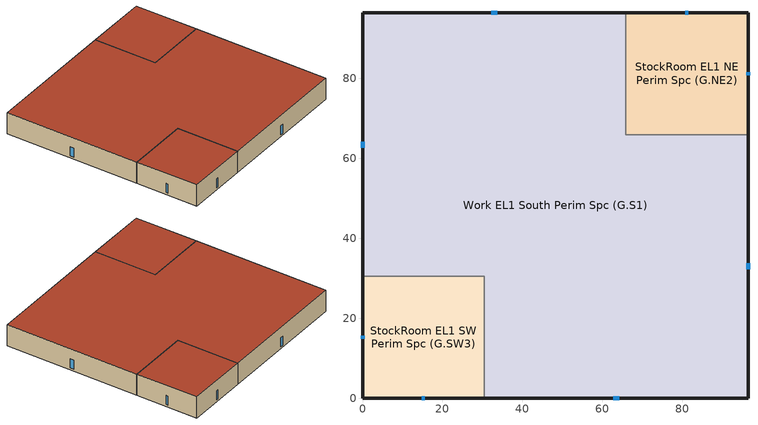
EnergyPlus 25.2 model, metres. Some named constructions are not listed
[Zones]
StockRoom EL1 NE Perim Spc (G.NE2)
 floor ground (EL1 Flr (G.NE2.U2) SlabOnOrBelowGradeF073): 96.39,96.39 96.39,65.93 65.84,65.93 65.84,96.39 z0
 wall outside (Exterior Wall): 96.39,65.93 96.39,96.39 65.84,96.39 z0:10.67
 wall to Work EL1 South Perim Spc (G.S1) (Interior Wall): 65.84,96.39 65.84,65.93 96.39,65.93 z0:10.67
 window (Exterior Window): 96.39,80.81 96.39,81.52 / 81.47,96.39 80.76,96.39 z0.91:5.49
 roof outside (Exterior Roof): 96.39,65.93 96.39,96.39 65.84,96.39 65.84,65.93 z10.67
Work EL1 South Perim Spc (G.S1)
 floor ground (EL1 Flr (G.S1.U1) SlabOnOrBelowGradeF073): 65.84,96.39 65.84,65.93 96.39,65.93 96.39,0 30.46,0 30.46,30.46 0,30.46 0,96.39 z0
 wall outside (Exterior Wall): 65.84,96.39 0,96.39 0,30.46 / 30.46,0 96.39,0 96.39,65.93 z0:10.67
 wall to StockRoom EL1 SW Perim Spc (G.SW3) (Interior Wall): 0,30.46 30.46,30.46 30.46,0 z0:10.67
 window (Exterior Window): 96.39,32.2 96.39,33.74 / 33.69,96.39 32.15,96.39 / 62.66,0 64.19,0 / 0,64.2 0,62.66 z0.91:5.49
 roof outside (Exterior Roof): 96.39,0 96.39,65.93 65.84,65.93 65.84,96.39 0,96.39 0,30.46 30.46,30.46 30.46,0 z10.67
StockRoom EL1 SW Perim Spc (G.SW3)
 floor ground (EL1 Flr (G.SW3.U3) SlabOnOrBelowGradeF073): 30.46,30.46 30.46,0 0,0 0,30.46 z0
 wall outside (Exterior Wall): 0,30.46 0,0 30.46,0 z0:10.67
 window (Exterior Window): 14.87,0 15.58,0 / 0,15.58 0,14.87 z0.91:5.49
 roof outside (Exterior Roof): 30.46,0 30.46,30.46 0,30.46 0,0 z10.67
[Construction:FfactorGroundFloor] F-Factor {W/m-K}=1.26344
Name | Area {m2} | PerimeterExposed {m}
EL1 Flr (G.NE2.U2) SlabOnOrBelowGradeF073 | 930.701 | 61.0149
EL1 Flr (G.S1.U1) SlabOnOrBelowGradeF073 | 7433.18 | 263.64
EL1 Flr (G.SW3.U3) SlabOnOrBelowGradeF073 | 927.732 | 60.9173
[Zone] Multiplier=1
StockRoom EL1 NE Perim Spc (G.NE2); StockRoom EL1 SW Perim Spc (G.SW3); Work EL1 South Perim Spc (G.S1)
